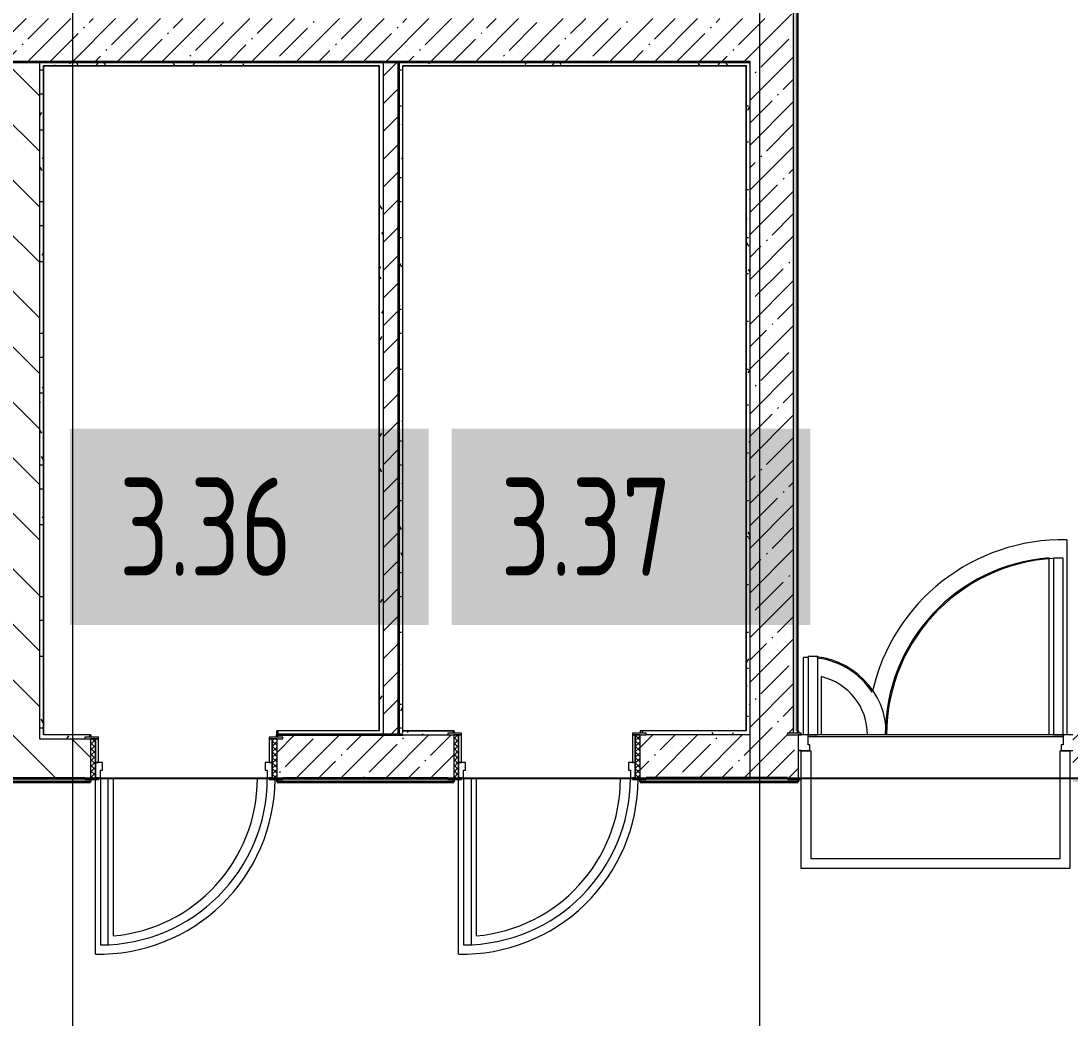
# Model space of a CAD drawing. Header units: millimetres. Extents: x 3914 to 443608, y -156176 to 78197.
# Drawn here: x 404515 to 409860, y -133799 to -128719 of the extents above; entities that cross this region are included whole.
import ezdxf

# ---------------------------------------------------------------- set-up
doc = ezdxf.new("R2010")
doc.units = ezdxf.units.MM
doc.linetypes.add('200_ШТРИХ__ш1_п0_6_', pattern=[160, 100, -60])
for name, color, linetype, lineweight in [('A-DOOR-1', 7, 'Continuous', 5), ('A-DOOR-2', 7, '200_ШТРИХ__ш1_п0_6_', 5), ('A-DOOR-FRAM-2', 7, 'Continuous', 5), ('A-FLOR', 7, 'Continuous', 9), ('A-WALL', 7, 'Continuous', 5), ('A-WALL-1', 7, 'Continuous', 35), ('I-WALL', 7, 'Continuous', 5), ('Оси', 7, 'Continuous', 9)]:
    doc.layers.add(name, color=color, linetype=linetype, lineweight=lineweight)
doc.layers.add('A-DOOR-FRAM-1', color=7, linetype='Continuous', lineweight=5, true_color=0xc0c0c0)
doc.layers.add('A-WALL-FNSH-1', color=9, linetype='Continuous', lineweight=5, true_color=0x808080)
doc.styles.add('СПДС', font='ГОСТ тип А.ttf', dxfattribs={"width": 0.9})
pattern_1 = [(45, (315419.7, -145976.68), (-114.04925, 114.04925), []), (45, (315533.75, -145976.68), (-114.04925, 114.04925), [201.612, -40.322, 6.706, -33.617])]
pattern_2 = [(135, (315419.7, -145976.68), (-141.42136, -141.42136), [])]
pattern_3 = [(0, (315419.7, -145976.68), (243.84, 60.96), [20.117, -162.763, 20.117, -162.763, -975.36]), (0, (315419.7, -145976.68), (243.84, 60.96), [-365.76, 20.117, -345.643, 20.117, -162.763, -426.72]), (0, (315419.7, -145976.68), (243.84, 60.96), [-914.4, 20.117, -101.803, 20.117, -284.683]), (120, (315511.14, -145946.2), (-174.71291, 180.691634), [20.117, -162.763, 20.117, -162.763, -975.36]), (120, (315511.14, -145946.2), (-174.71291, 180.691634), [-365.76, 20.117, -345.643, 20.117, -162.763, -426.72]), (120, (315511.14, -145946.2), (-174.71291, 180.691634), [-914.4, 20.117, -101.803, 20.117, -284.683]), (240, (315541.62, -145824.28), (-69.12709, -241.651634), [20.117, -162.763, 20.117, -162.763, -975.36]), (240, (315541.62, -145824.28), (-69.12709, -241.651634), [-365.76, 20.117, -345.643, 20.117, -162.763, -426.72]), (240, (315541.62, -145824.28), (-69.12709, -241.651634), [-914.4, 20.117, -101.803, 20.117, -284.683])]

msp = doc.modelspace()

# ---------------------------------------------------------------- hatches: boundary and pattern name
at = {"layer": 'A-DOOR-2'}
h = msp.add_hatch(dxfattribs=at)
h.set_pattern_fill('FP_33', color=256, angle=180, style=0, pattern_type=2)
h.set_pattern_definition([(315, (403530.79, -132641.364), (14.14214, 14.14214), []), (45, (403530.79, -132641.364), (-14.14214, 14.14214), [])])
h.paths.add_polyline_path([(404869.7, -132576.7), (404894.7, -132576.3), (404894.7, -132376.7), (404869.7, -132376.7)])
h = msp.add_hatch(dxfattribs=at)
h.set_pattern_fill('FP_88', color=256, angle=180, style=0, pattern_type=2)
h.set_pattern_definition([(315, (405380.79, -132641.364), (14.14214, 14.14214), []), (45, (405380.79, -132641.364), (-14.14214, 14.14214), [])])
h.paths.add_polyline_path([(406719.7, -132576.7), (406744.7, -132576.1), (406744.7, -132356.7), (406719.7, -132356.7)])
at = {"layer": 'A-DOOR-FRAM-2'}
h = msp.add_hatch(dxfattribs=at)
h.set_pattern_fill('FP_34', color=256, angle=180, style=0, pattern_type=2)
h.set_pattern_definition([(225, (405653.584, -132641.364), (14.1421, -14.1421), []), (315, (405653.584, -132641.364), (14.1421, 14.1421), [])])
h.paths.add_polyline_path([(405819.7, -132576.7), (405819.7, -132376.7), (405794.7, -132376.7), (405794.7, -132576.7)])
h = msp.add_hatch(dxfattribs=at)
h.set_pattern_fill('FP_89', color=256, angle=180, style=0, pattern_type=2)
h.set_pattern_definition([(225, (407503.584, -132641.364), (14.1421, -14.1421), []), (315, (407503.584, -132641.364), (14.1421, 14.1421), [])])
h.paths.add_polyline_path([(407644.7, -132576.7), (407669.7, -132576.7), (407669.7, -132356.7), (407644.7, -132357.6), (407644.7, -132570.6)])
at = {"layer": 'I-WALL'}
h = msp.add_hatch(dxfattribs=at)
h.set_pattern_fill('FP_191', color=256, style=0, pattern_type=2)
h.set_pattern_definition(pattern_3)
h.paths.add_polyline_path([(408469.7, -132336.7), (408468.7, -124846.7), (408449.7, -124826.7), (408449.7, -132336.7)])
h.paths.add_polyline_path([(408469.7, -124846.7), (408469.7, -124826.7), (408449.7, -124826.7), (408463.6, -124840.6)])
h = msp.add_hatch(dxfattribs=at)
h.set_pattern_fill('FP_1', color=256, style=0, pattern_type=2)
h.set_pattern_definition(pattern_1)
h.paths.add_polyline_path([(408229.8, -132356.7), (408419.7, -132356.7), (408419.7, -132348.7), (408449.7, -132348.7), (408449.7, -128706.7), (408430.1, -128653.3), (408391, -128706.7), (408229.7, -128706.7), (408229.7, -132356.7)])
h = msp.add_hatch(dxfattribs=at)
h.set_pattern_fill('FP_1', color=256, style=0, pattern_type=2)
h.set_pattern_definition(pattern_1)
h.paths.add_polyline_path([(401914.2, -128926.7), (408229.7, -128926.7), (408229.7, -128706.7), (401909.7, -128706.7), (401909.7, -128926.7)])
h = msp.add_hatch(dxfattribs=at)
h.set_pattern_fill('FP_23', color=256, style=0, pattern_type=2)
h.set_pattern_definition(pattern_2)
h.paths.add_polyline_path([(404609.7, -132376.7), (404609.7, -128926.7), (404409.7, -128926.7), (404409.7, -132376.7)])
h = msp.add_hatch(dxfattribs=at)
h.set_pattern_fill('FP_191', color=256, style=0, pattern_type=2)
h.set_pattern_definition(pattern_3)
h.paths.add_polyline_path([(406359.7, -128926.7), (404609.7, -128926.7), (404630.7, -128946.7), (406339.7, -128945.7)])
h.paths.add_polyline_path([(406359.7, -128946.7), (406359.7, -128926.7), (406339.7, -128946.7)])
h.paths.add_polyline_path([(404629.7, -128946.7), (404609.7, -128926.7), (404609.7, -128946.7)])
h = msp.add_hatch(dxfattribs=at)
h.set_pattern_fill('FP_191', color=256, style=0, pattern_type=2)
h.set_pattern_definition(pattern_3)
h.paths.add_polyline_path([(404609.7, -132376.7), (404629.7, -132376.7), (404629.7, -128946.7), (404609.7, -128946.7), (404609.7, -132356.7)])
h = msp.add_hatch(dxfattribs=at)
h.set_pattern_fill('FP_191', color=256, style=0, pattern_type=2)
h.set_pattern_definition(pattern_3)
h.paths.add_polyline_path([(406359.7, -132336.7), (406359.7, -128946.7), (406339.7, -128946.7), (406339.7, -132335.7)])
h = msp.add_hatch(dxfattribs=at)
h.set_pattern_fill('FP_22', color=256, style=0, pattern_type=2)
h.set_pattern_definition([(45, (315419.7, -145976.68), (-70.71068, 70.71068), [])])
h.paths.add_polyline_path([(406423.2, -132356.7), (406439.7, -132356.7), (406439.7, -128926.7), (406359.7, -128926.7), (406359.7, -132356.7)])
h = msp.add_hatch(dxfattribs=at)
h.set_pattern_fill('FP_191', color=256, style=0, pattern_type=2)
h.set_pattern_definition(pattern_3)
h.paths.add_polyline_path([(406439.7, -132356.7), (406459.7, -132356.7), (406458.7, -128946.7), (406439.7, -128926.7), (406439.7, -132346.7)])
h.paths.add_polyline_path([(406459.7, -128946.7), (406459.7, -128926.7), (406439.7, -128926.7), (406445.4, -128932.4)])
h = msp.add_hatch(dxfattribs=at)
h.set_pattern_fill('FP_191', color=256, style=0, pattern_type=2)
h.set_pattern_definition(pattern_3)
h.paths.add_polyline_path([(406607.9, -128946.7), (408209.7, -128946.7), (408209.6, -128926.7), (406459.7, -128926.7), (406459.7, -128946.7), (406586.1, -128946.7)])
h = msp.add_hatch(dxfattribs=at)
h.set_pattern_fill('FP_191', color=256, style=0, pattern_type=2)
h.set_pattern_definition(pattern_3)
h.paths.add_polyline_path([(408229.7, -132336.7), (408229.7, -128946.7), (408209.7, -128947.7), (408209.7, -132335.7)])
h.paths.add_polyline_path([(408229.7, -128946.7), (408229.7, -128926.7), (408209.7, -128926.7), (408209.7, -128946.7), (408215, -128946.7)])
h = msp.add_hatch(dxfattribs=at)
h.set_pattern_fill('FP_23', color=256, style=0, pattern_type=2)
h.set_pattern_definition(pattern_2)
h.paths.add_polyline_path([(404829.7, -132576.7), (404869.7, -132576.7), (404869.7, -132376.7), (403619.7, -132376.7), (403619.7, -132576.7), (404793.3, -132576.7)])
h.paths.add_polyline_path([(402738.1, -132576.7), (402919.7, -132576.7), (402919.7, -132376.7), (402738.1, -132376.7), (402738.1, -132496.7)])
h.paths.add_polyline_path([(400440.4, -132576.7), (400529.7, -132576.7), (400529.7, -132376.7), (400389.7, -132376.7), (400389.7, -132576.7), (400409.7, -132576.7)])
h.paths.add_polyline_path([(401689.7, -132576.7), (402038.1, -132576.7), (402038.1, -132376.7), (401479.7, -132376.7), (401479.7, -132576.7), (401509.7, -132576.7)])
h = msp.add_hatch(dxfattribs=at)
h.set_pattern_fill('FP_191', color=256, style=0, pattern_type=2)
h.set_pattern_definition(pattern_3)
h.paths.add_polyline_path([(404829.7, -132376.7), (404839.7, -132376.7), (404839.7, -132368.7), (404869.7, -132368.7), (404869.7, -132356.7), (404630.7, -132356.7), (404629.7, -132376.7), (404794.2, -132376.7)])
h = msp.add_hatch(dxfattribs=at)
h.set_pattern_fill('FP_191', color=256, style=0, pattern_type=2)
h.set_pattern_definition(pattern_3)
h.paths.add_polyline_path([(405819.7, -132356.7), (406359.7, -132356.7), (406359.7, -132336.7), (405819.7, -132336.7)])
h = msp.add_hatch(dxfattribs=at)
h.set_pattern_fill('FP_1', color=256, style=0, pattern_type=2)
h.set_pattern_definition(pattern_1)
h.paths.add_polyline_path([(406354.1, -132576.7), (406719.7, -132576.7), (406719.7, -132356.7), (405819.7, -132356.7), (405819.7, -132368.7), (405849.7, -132368.7), (405849.7, -132376.7), (405819.7, -132376.7), (405819.7, -132576.7), (406339.7, -132576.7)])
h.paths.add_polyline_path([(408054.9, -132576.7), (408229.7, -132576.7), (408229.7, -132356.7), (407669.7, -132356.7), (407669.7, -132576.7), (407807.3, -132576.7)])
h = msp.add_hatch(dxfattribs=at)
h.set_pattern_fill('FP_191', color=256, style=0, pattern_type=2)
h.set_pattern_definition(pattern_3)
h.paths.add_polyline_path([(408054.9, -132356.7), (408229.7, -132356.7), (408229.7, -132336.7), (407669.7, -132336.7), (407669.7, -132348.7), (407699.7, -132348.7), (407699.7, -132356.7), (408025.6, -132356.7)])
h.paths.add_polyline_path([(406459.7, -132356.7), (406689.7, -132354.4), (406689.7, -132348.7), (406719.7, -132346.7), (406718.9, -132336.7), (406460.7, -132336.7), (406460.2, -132346.7)])
h = msp.add_hatch(dxfattribs=at)
h.set_pattern_fill('FP_1', color=256, style=0, pattern_type=2)
h.set_pattern_definition(pattern_1)
h.paths.add_polyline_path([(409929.7, -132576.7), (410219.7, -132576.7), (410219.7, -132356.7), (409874.7, -132356.7), (409874.7, -132576.7), (409909.7, -132576.7)])
h.paths.add_polyline_path([(408474.7, -132576.7), (408473.3, -132356.7), (408229.7, -132356.7), (408229.7, -132576.7), (408449.7, -132576.7)])
h = msp.add_hatch(dxfattribs=at)
h.set_pattern_fill('FP_191', color=256, style=0, pattern_type=2)
h.set_pattern_definition(pattern_3)
h.paths.add_polyline_path([(409997.5, -132356.7), (409999.7, -132356.7), (409999.7, -132336.7), (409874.7, -132336.7), (409874.7, -132348.7), (409929.7, -132348.7), (409929.7, -132356.7), (409979.7, -132356.7)])
h.paths.add_polyline_path([(408472.7, -132348.7), (408469.7, -132336.7), (408449.7, -132336.7), (408449.7, -132348.7), (408469.7, -132348.7)])
h.paths.add_polyline_path([(408473.1, -132348.7), (408474.7, -132348.7), (408474.7, -132336.7), (408470.7, -132336.7)])
h = msp.add_hatch(dxfattribs=at)
h.set_pattern_fill('FP_191', color=256, style=0, pattern_type=2)
h.set_pattern_definition(pattern_3)
h.paths.add_polyline_path([(412939.7, -132596.7), (413219.7, -132596.7), (413219.7, -132576.7), (412939.7, -132576.7)])
h.paths.add_polyline_path([(412239.7, -132596.7), (412239.7, -132576.7), (412069.7, -132576.7), (412069.7, -132584.7), (412014.7, -132584.7), (412016.1, -132596.7), (412232.4, -132596.7)])
h.paths.add_polyline_path([(408209.7, -132596.7), (408474.7, -132596.7), (408474.7, -132584.7), (408419.7, -132584.7), (408419.7, -132576.7), (407699.7, -132576.7), (407699.7, -132584.7), (407669.7, -132584.7), (407669.7, -132596.7), (408054.9, -132596.7)])
h.paths.add_polyline_path([(410080.3, -132596.7), (410614.7, -132596.7), (410614.7, -132584.7), (410559.7, -132584.7), (410559.7, -132576.7), (409929.7, -132576.7), (409929.7, -132584.7), (409874.7, -132584.7), (409876, -132596.7), (409999.7, -132596.7)])
h.paths.add_polyline_path([(406719.7, -132596.7), (406719.7, -132584.7), (406689.7, -132584.7), (406689.7, -132576.7), (405849.7, -132576.7), (405849.7, -132584.7), (405819.7, -132584.7), (405819.7, -132596.7), (406689.7, -132596.7)])
h.paths.add_polyline_path([(404829.7, -132596.7), (404869.7, -132596.7), (404869.7, -132584.7), (404839.7, -132584.7), (404839.7, -132576.7), (403619.7, -132576.7), (403619.7, -132596.7), (404793.3, -132596.7)])
h.paths.add_polyline_path([(400410.7, -132596.7), (400529.7, -132596.7), (400529.7, -132584.7), (400499.7, -132584.7), (400499.7, -132576.7), (400409.7, -132576.7), (400410.4, -132590.4)])
h.paths.add_polyline_path([(402919.7, -132596.7), (402919.7, -132576.7), (402738.1, -132576.7), (402738.1, -132596.7), (402869.7, -132596.7)])
h.paths.add_polyline_path([(401479.7, -132596.7), (402038.1, -132596.7), (402038.1, -132576.7), (401509.7, -132576.7), (401509.7, -132584.7), (401479.7, -132584.7)])

# ---------------------------------------------------------------- linework, layer by layer
msp.add_lwpolyline([(440249.7, -135376.7), (400389.7, -135376.7), (400389.7, -132576.7), (440249.7, -132576.7)], close=True)
at = {"layer": 'A-DOOR-1'}
for p, q in [((409824.7, -131456.7), (409774.7, -131456.7)), ((409774.7, -131456.7), (409774.7, -132356.7)), ((409824.7, -132356.7), (409824.7, -131456.7)), ((408524.7, -131956.7), (408524.7, -132356.7)), ((408574.7, -131956.7), (408524.7, -131956.7)), ((408574.7, -132356.7), (408574.7, -131956.7)), ((408524.7, -132356.7), (408574.7, -132356.7)), ((409774.7, -132356.7), (409824.7, -132356.7)), ((404959.7, -132576.7), (404919.7, -132576.7)), ((404919.7, -132576.7), (404919.7, -133426.7)), ((404959.7, -133426.7), (404959.7, -132576.7)), ((406809.7, -132576.7), (406769.7, -132576.7)), ((406769.7, -132576.7), (406769.7, -133426.7)), ((406809.7, -133426.7), (406809.7, -132576.7)), ((404919.7, -133426.7), (404959.7, -133426.7)), ((406769.7, -133426.7), (406809.7, -133426.7))]:
    msp.add_line(p, q, dxfattribs=at)
for centre, radius, start, end in [((409824.7, -132356.7), 900, 90, 180), ((408524.7, -132356.7), 400, 0, 90), ((404919.7, -132576.7), 850, 270, 0), ((406769.7, -132576.7), 850, 270, 0)]:
    msp.add_arc(centre, radius, start, end, dxfattribs=at)
at = {"layer": 'A-DOOR-FRAM-1'}
for p, q in [((404909.7, -132368.7), (404839.7, -132368.7)), ((404839.7, -132368.7), (404839.7, -132376.7)), ((404839.7, -132376.7), (404909.7, -132376.7)), ((404894.7, -132376.7), (404869.7, -132376.7)), ((404869.7, -132376.7), (404869.7, -132576.7)), ((404894.7, -132576.7), (404894.7, -132376.7)), ((404909.7, -132376.7), (404894.7, -132376.7)), ((404894.7, -132376.7), (404894.7, -132496.7)), ((404909.7, -132376.7), (404909.7, -132368.7)), ((404909.7, -132496.7), (404909.7, -132376.7)), ((405779.7, -132368.7), (405779.7, -132376.7)), ((405849.7, -132368.7), (405779.7, -132368.7)), ((405779.7, -132376.7), (405779.7, -132496.7)), ((405794.7, -132376.7), (405779.7, -132376.7)), ((405779.7, -132376.7), (405849.7, -132376.7)), ((405794.7, -132376.7), (405794.7, -132576.7)), ((405819.7, -132376.7), (405794.7, -132376.7)), ((405794.7, -132496.7), (405794.7, -132376.7)), ((405819.7, -132576.7), (405819.7, -132376.7)), ((405849.7, -132376.7), (405849.7, -132368.7)), ((406759.7, -132348.7), (406689.7, -132348.7)), ((406689.7, -132348.7), (406689.7, -132356.7)), ((406689.7, -132356.7), (406759.7, -132356.7)), ((406744.7, -132356.7), (406719.7, -132356.7)), ((406719.7, -132356.7), (406719.7, -132576.7)), ((406744.7, -132576.7), (406744.7, -132356.7)), ((406759.7, -132356.7), (406744.7, -132356.7)), ((406744.7, -132356.7), (406744.7, -132496.7)), ((406759.7, -132356.7), (406759.7, -132348.7)), ((406759.7, -132496.7), (406759.7, -132356.7)), ((407629.7, -132348.7), (407629.7, -132356.7)), ((407699.7, -132348.7), (407629.7, -132348.7)), ((407629.7, -132356.7), (407629.7, -132496.7)), ((407644.7, -132356.7), (407629.7, -132356.7)), ((407629.7, -132356.7), (407699.7, -132356.7)), ((407644.7, -132356.7), (407644.7, -132576.7)), ((407669.7, -132356.7), (407644.7, -132356.7)), ((407644.7, -132496.7), (407644.7, -132356.7)), ((407669.7, -132576.7), (407669.7, -132356.7)), ((407699.7, -132356.7), (407699.7, -132348.7)), ((408489.7, -132348.7), (408419.7, -132348.7)), ((408419.7, -132348.7), (408419.7, -132356.7)), ((408419.7, -132356.7), (408489.7, -132356.7)), ((408524.7, -132356.7), (408474.7, -132356.7)), ((408474.7, -132356.7), (408474.7, -132436.7)), ((408489.7, -132356.7), (408489.7, -132348.7)), ((408524.7, -132406.7), (408524.7, -132356.7)), ((409824.7, -132356.7), (409824.7, -132406.7)), ((409874.7, -132356.7), (409824.7, -132356.7)), ((408474.7, -132436.7), (408534.7, -132436.7)), ((408489.7, -132436.7), (408474.7, -132436.7)), ((408474.7, -132436.7), (408474.7, -132576.7)), ((408489.7, -132576.7), (408489.7, -132436.7)), ((408534.7, -132406.7), (408524.7, -132406.7)), ((408534.7, -132436.7), (408534.7, -132406.7)), ((409824.7, -132406.7), (409814.7, -132406.7)), ((409814.7, -132406.7), (409814.7, -132436.7)), ((409814.7, -132436.7), (409874.7, -132436.7)), ((404929.7, -132496.7), (404894.7, -132496.7)), ((404894.7, -132496.7), (404894.7, -132576.7)), ((404894.7, -132496.7), (404909.7, -132496.7)), ((404919.7, -132576.7), (404919.7, -132536.7)), ((404919.7, -132536.7), (404929.7, -132536.7)), ((404929.7, -132536.7), (404929.7, -132496.7)), ((405794.7, -132496.7), (405759.7, -132496.7)), ((405759.7, -132496.7), (405759.7, -132536.7)), ((405759.7, -132536.7), (405769.7, -132536.7)), ((405769.7, -132536.7), (405769.7, -132576.7)), ((405779.7, -132496.7), (405794.7, -132496.7)), ((405794.7, -132576.7), (405794.7, -132496.7)), ((406779.7, -132496.7), (406744.7, -132496.7)), ((406744.7, -132496.7), (406744.7, -132576.7)), ((406744.7, -132496.7), (406759.7, -132496.7)), ((406769.7, -132576.7), (406769.7, -132536.7)), ((406769.7, -132536.7), (406779.7, -132536.7)), ((406779.7, -132536.7), (406779.7, -132496.7)), ((407644.7, -132496.7), (407609.7, -132496.7)), ((407609.7, -132496.7), (407609.7, -132536.7)), ((407609.7, -132536.7), (407619.7, -132536.7)), ((407619.7, -132536.7), (407619.7, -132576.7)), ((407629.7, -132496.7), (407644.7, -132496.7)), ((407644.7, -132576.7), (407644.7, -132496.7)), ((404909.7, -132576.7), (404839.7, -132576.7)), ((404839.7, -132576.7), (404839.7, -132584.7)), ((404839.7, -132584.7), (404909.7, -132584.7)), ((404869.7, -132576.7), (404894.7, -132576.7)), ((404909.7, -132575.7), (404894.7, -132575.7)), ((404894.7, -132575.7), (404894.7, -132576.7)), ((404894.7, -132576.7), (404919.7, -132576.7)), ((404894.7, -132576.7), (404909.7, -132576.7)), ((404909.7, -132576.7), (404909.7, -132575.7)), ((404909.7, -132584.7), (404909.7, -132576.7)), ((405769.7, -132576.7), (405794.7, -132576.7)), ((405779.7, -132575.7), (405779.7, -132576.7)), ((405794.7, -132575.7), (405779.7, -132575.7)), ((405779.7, -132576.7), (405794.7, -132576.7)), ((405779.7, -132576.7), (405779.7, -132584.7)), ((405849.7, -132576.7), (405779.7, -132576.7)), ((405779.7, -132584.7), (405849.7, -132584.7)), ((405794.7, -132576.7), (405794.7, -132575.7)), ((405794.7, -132576.7), (405819.7, -132576.7)), ((405849.7, -132584.7), (405849.7, -132576.7)), ((406759.7, -132576.7), (406689.7, -132576.7)), ((406689.7, -132576.7), (406689.7, -132584.7)), ((406689.7, -132584.7), (406759.7, -132584.7)), ((406719.7, -132576.7), (406744.7, -132576.7)), ((406759.7, -132575.7), (406744.7, -132575.7)), ((406744.7, -132575.7), (406744.7, -132576.7)), ((406744.7, -132576.7), (406769.7, -132576.7)), ((406744.7, -132576.7), (406759.7, -132576.7)), ((406759.7, -132576.7), (406759.7, -132575.7)), ((406759.7, -132584.7), (406759.7, -132576.7)), ((407619.7, -132576.7), (407644.7, -132576.7)), ((407629.7, -132575.7), (407629.7, -132576.7)), ((407644.7, -132575.7), (407629.7, -132575.7)), ((407629.7, -132576.7), (407644.7, -132576.7)), ((407629.7, -132576.7), (407629.7, -132584.7)), ((407699.7, -132576.7), (407629.7, -132576.7)), ((407629.7, -132584.7), (407699.7, -132584.7)), ((407644.7, -132576.7), (407644.7, -132575.7)), ((407644.7, -132576.7), (407669.7, -132576.7)), ((407699.7, -132584.7), (407699.7, -132576.7)), ((408489.7, -132576.7), (408419.7, -132576.7)), ((408419.7, -132576.7), (408419.7, -132584.7)), ((408419.7, -132584.7), (408489.7, -132584.7)), ((408474.7, -132576.7), (408489.7, -132576.7)), ((408489.7, -132584.7), (408489.7, -132576.7))]:
    msp.add_line(p, q, dxfattribs=at)
at = {"layer": 'A-FLOR'}
for p, q in [((408469.7, -132336.7), (408469.7, -124847.7)), ((404629.7, -132356.7), (404629.7, -128946.7)), ((406339.7, -128946.7), (406339.7, -132335.7)), ((406459.7, -128946.7), (408209.7, -128946.7)), ((406459.7, -132346.7), (406459.7, -128947.7)), ((408209.7, -128947.7), (408209.7, -132335.7)), ((409842.8, -131362.3), (409842.8, -132356.7)), ((409752.8, -132357.1), (409752.8, -131454.8)), ((408501.6, -132356.7), (408501.6, -131962.7)), ((408591.6, -132060), (408591.6, -132357.1)), ((404864.7, -132356.7), (404630.7, -132356.7)), ((405819.7, -132336.7), (405819.7, -132356.7)), ((406339.7, -132336.7), (405819.7, -132336.7)), ((407669.7, -132336.7), (407669.7, -132348.7)), ((408209.7, -132336.7), (407669.7, -132336.7)), ((408917.1, -132356.7), (408524.7, -132356.7)), ((408591.6, -132357.1), (408524.7, -132357.1)), ((409824.7, -132366.7), (408524.7, -132366.7)), ((408917.8, -132357.1), (408827.8, -132357.1)), ((409824.7, -132356.7), (408917.8, -132356.7)), ((409824.7, -132357.1), (409752.8, -132357.1)), ((408489.7, -132437.1), (408539.4, -132437.1)), ((408539.4, -132437.1), (408539.4, -132987.1)), ((409809.4, -132987.1), (409809.4, -132437.1)), ((409809.4, -132437.1), (409859.4, -132437.1)), ((409859.4, -132437.1), (409859.4, -133037.1)), ((404247.7, -132576.7), (404864.7, -132576.7)), ((404894.1, -133473.6), (404894.1, -132584.7)), ((404909.7, -132578.8), (404919.7, -132578.8)), ((404919.7, -132576.7), (405769.7, -132576.7)), ((405769.7, -132576.7), (404919.7, -132576.7)), ((404959.7, -132578.8), (404984.1, -132578.8)), ((404984.1, -132578.8), (404984.1, -133380.7)), ((405719.1, -132578.8), (405779.7, -132578.8)), ((405849.7, -132576.7), (406689.7, -132576.7)), ((406744.1, -133473.6), (406744.1, -132584.7)), ((406759.7, -132578.8), (406769.7, -132578.8)), ((406769.7, -132576.7), (407619.7, -132576.7)), ((407619.7, -132576.7), (406769.7, -132576.7)), ((406809.7, -132578.8), (406834.1, -132578.8)), ((406834.1, -132578.8), (406834.1, -133380.7)), ((407569.1, -132578.8), (407629.7, -132578.8)), ((408489.4, -133037.1), (408489.4, -132584.7)), ((408539.4, -132987.1), (409809.4, -132987.1)), ((409859.4, -133037.1), (408489.4, -133037.1))]:
    msp.add_line(p, q, dxfattribs=at)
for centre, radius, start, end in [((409822.8, -132357.1), 995, 88.8489, 167.3295), ((409822.8, -132357.1), 995, 88.8489, 167.3295), ((409822.8, -132357.1), 905, 94.4369, 180), ((409822.8, -132357.1), 905, 94.4369, 180), ((408522.8, -132357.1), 395, 89.7146, 93.072), ((408522.8, -132357.1), 395, 89.7146, 93.072), ((408522.8, -132357.1), 395, 33.5405, 82.4342), ((408522.8, -132357.1), 395, 33.5405, 82.4342), ((408522.8, -132357.1), 305, 0, 76.9573), ((408522.8, -132357.1), 305, 0, 76.9573), ((404914.1, -132578.8), 895, 268.7195, 359.6226), ((404914.1, -132578.8), 895, 268.7195, 359.6226), ((404914.1, -132578.8), 805, 274.9885, 360), ((404914.1, -132578.8), 805, 274.9885, 360), ((406764.1, -132578.8), 895, 268.7195, 359.6226), ((406764.1, -132578.8), 895, 268.7195, 359.6226), ((406764.1, -132578.8), 805, 274.9885, 360), ((406764.1, -132578.8), 805, 274.9885, 360)]:
    msp.add_arc(centre, radius, start, end, dxfattribs=at)
at = {"layer": 'A-WALL'}
for p, q in [((408449.7, -128626.7), (408449.7, -132348.7)), ((404609.7, -128926.7), (404609.7, -132376.7)), ((404629.7, -128946.7), (406339.7, -128946.7)), ((406359.7, -128926.7), (406359.7, -132356.7)), ((406459.7, -128947.7), (406459.7, -128946.7)), ((408209.7, -128946.7), (408209.7, -132336.7)), ((408229.7, -132576.7), (408229.7, -128926.7)), ((404609.7, -132376.7), (404839.7, -132376.7)), ((404630.7, -132356.7), (404629.7, -132356.7)), ((404864.7, -132356.7), (404869.7, -132356.7)), ((406339.7, -132335.7), (406339.7, -132336.7)), ((406459.7, -132336.7), (406719.7, -132336.7)), ((406459.7, -132356.7), (406689.7, -132356.7)), ((408229.7, -132356.7), (407699.7, -132356.7))]:
    msp.add_line(p, q, dxfattribs=at)
at = {"layer": 'A-WALL-1'}
for p, q in [((401909.7, -128926.7), (408229.7, -128926.7)), ((406439.7, -132356.7), (406439.7, -128926.7)), ((404869.7, -132368.7), (404869.7, -132356.7)), ((406459.7, -132356.7), (405818.7, -132356.7)), ((405818.7, -132356.7), (405818.7, -132368.7)), ((405819.7, -132336.7), (405819.7, -132356.7)), ((406719.7, -132348.7), (406719.7, -132336.7)), ((408470.7, -132336.7), (408469.7, -132336.7)), ((408474.7, -132348.7), (408474.7, -132336.7)), ((403619.7, -132576.7), (404839.7, -132576.7)), ((403619.7, -132596.7), (404869.7, -132596.7)), ((404869.7, -132596.7), (404869.7, -132584.7)), ((405819.7, -132584.7), (405819.7, -132596.7)), ((405819.7, -132596.7), (406719.7, -132596.7)), ((405849.7, -132576.7), (406689.7, -132576.7)), ((406719.7, -132596.7), (406719.7, -132584.7)), ((407669.7, -132584.7), (407669.7, -132596.7)), ((407669.7, -132596.7), (408474.7, -132596.7)), ((407699.7, -132576.7), (408229.7, -132576.7)), ((408419.7, -132576.7), (407699.7, -132576.7)), ((408229.7, -132576.7), (408229.7, -132576.7)), ((408474.7, -132596.7), (408474.7, -132584.7))]:
    msp.add_line(p, q, dxfattribs=at)
at = {"layer": 'A-WALL-FNSH-1'}
for p, q in [((408470.7, -132335.7), (408470.7, -124847.7)), ((404630.7, -132355.7), (404630.7, -128947.7)), ((404630.7, -128947.7), (406338.7, -128947.7)), ((406338.7, -128947.7), (406338.7, -132335.7)), ((406460.7, -128947.7), (408208.7, -128947.7)), ((406460.7, -132335.7), (406460.7, -128947.7)), ((408208.7, -128947.7), (408208.7, -132335.7)), ((404869.7, -132355.7), (404630.7, -132355.7)), ((404869.7, -132356.7), (404869.7, -132355.7)), ((405818.7, -132335.7), (405818.7, -132356.7)), ((406338.7, -132335.7), (405818.7, -132335.7)), ((406719.7, -132335.7), (406460.7, -132335.7)), ((406719.7, -132336.7), (406719.7, -132335.7)), ((408208.7, -132335.7), (407669.7, -132335.7)), ((407669.7, -132335.7), (407669.7, -132336.7)), ((408474.7, -132335.7), (408470.7, -132335.7)), ((408470.7, -132336.7), (408474.7, -132336.7)), ((408474.7, -132336.7), (408474.7, -132335.7)), ((403619.7, -132597.7), (404869.7, -132597.7)), ((404869.7, -132597.7), (404869.7, -132596.7)), ((405819.7, -132596.7), (405819.7, -132597.7)), ((405819.7, -132597.7), (406719.7, -132597.7)), ((406719.7, -132597.7), (406719.7, -132596.7)), ((407669.7, -132596.7), (407669.7, -132597.7)), ((407669.7, -132597.7), (408474.7, -132597.7)), ((408474.7, -132597.7), (408474.7, -132596.7))]:
    msp.add_line(p, q, dxfattribs=at)
at = {"layer": 'I-WALL'}
for p, q in [((408471.2, -132336.7), (408471.2, -124847.7)), ((408472.2, -124847.7), (408472.2, -132336.7))]:
    msp.add_line(p, q, dxfattribs=at)
at = {"layer": 'Оси'}
for points in [[(404779.7, -147882.9), (404779.7, -142882.9), (404779.7, -129061.6), (404779.7, -124061.6)], [(408279.7, -147882.9), (408279.7, -142882.9), (408279.7, -129061.6), (408279.7, -124061.6)]]:
    msp.add_lwpolyline(points, dxfattribs=at)

# ---------------------------------------------------------------- texts
at = {"char_height": 500, "width": 1327.594, "attachment_point": 1, "style": 'СПДС', "bg_fill": 1, "box_fill_scale": 1.5, "bg_fill_color": 7, "bg_fill_true_color": 16777215, "bg_fill_transparency": 0}
for s, insert in [('3.36', (405015, -131046.2)), ('3.37', (406959, -131046.2))]:
    msp.add_mtext(s, dxfattribs=dict(at, insert=insert))

doc.saveas('drawing.dxf')
